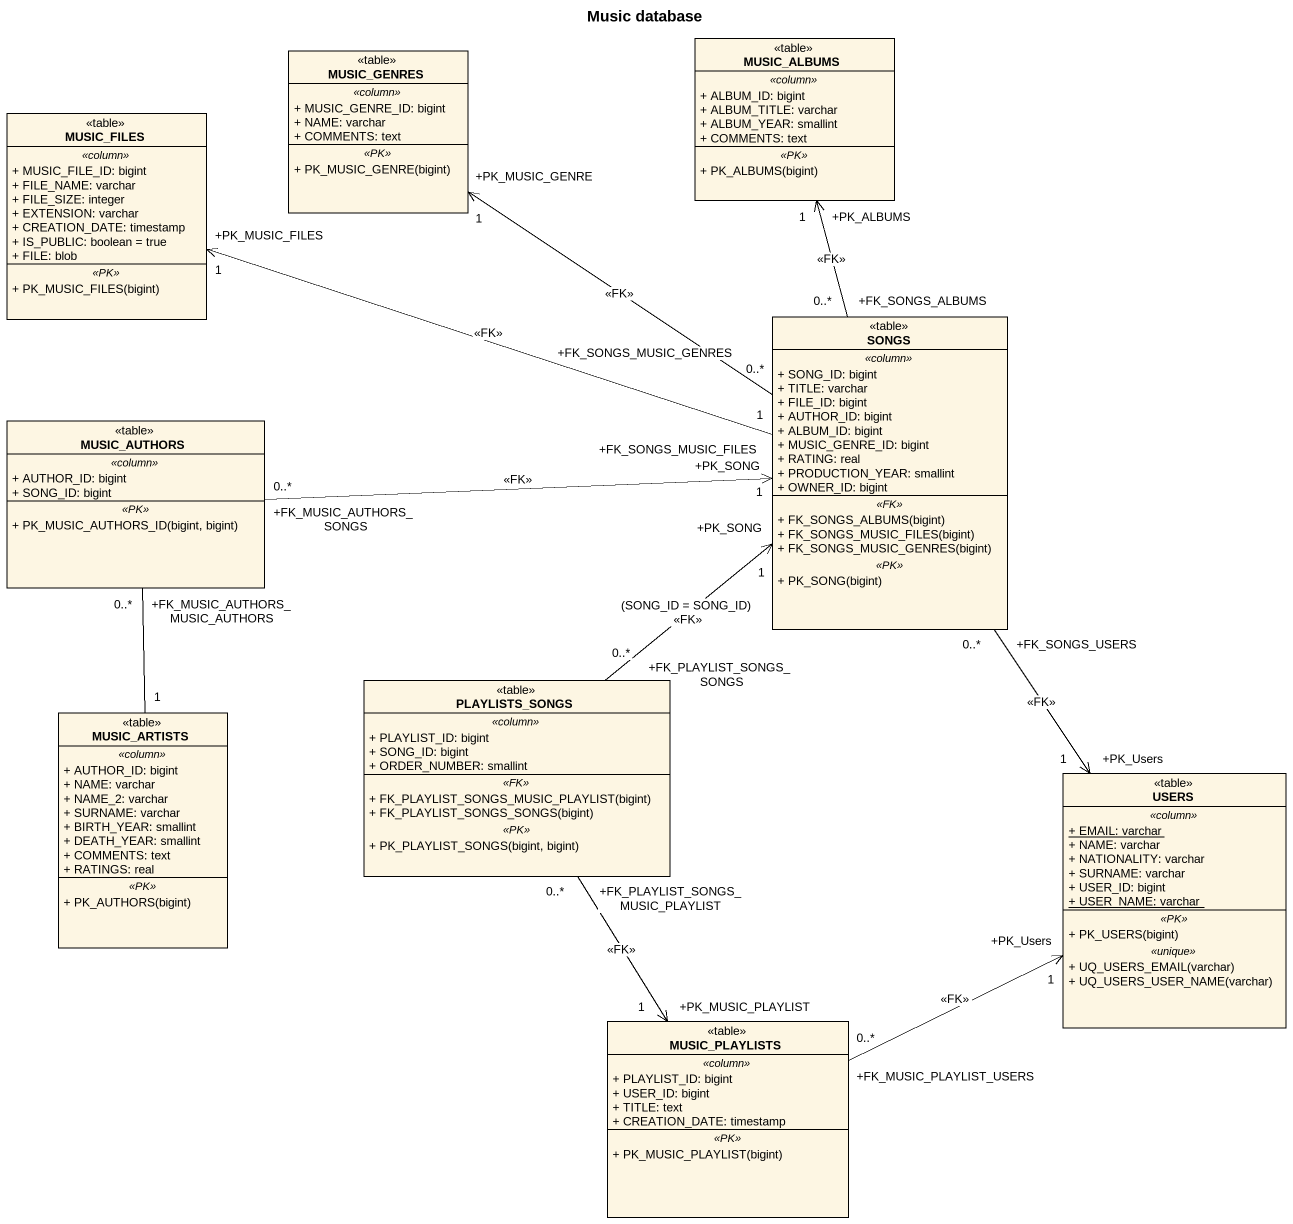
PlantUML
@startuml
title Music database
hide circle
hide empty members
skinparam classAttributeIconSize 0
class MUSIC_GENRES <<table>> {
  .. <<column>> ..
  + MUSIC_GENRE_ID: bigint
  + NAME: varchar
  + COMMENTS: text
  .. <<PK>> ..
  + PK_MUSIC_GENRE(bigint)
}
class MUSIC_ALBUMS <<table>> {
  .. <<column>> ..
  + ALBUM_ID: bigint
  + ALBUM_TITLE: varchar
  + ALBUM_YEAR: smallint
  + COMMENTS: text
  .. <<PK>> ..
  + PK_ALBUMS(bigint)
}
class MUSIC_FILES <<table>> {
  .. <<column>> ..
  + MUSIC_FILE_ID: bigint
  + FILE_NAME: varchar
  + FILE_SIZE: integer
  + EXTENSION: varchar
  + CREATION_DATE: timestamp
  + IS_PUBLIC: boolean = true
  + FILE: blob
  .. <<PK>> ..
  + PK_MUSIC_FILES(bigint)
}
class SONGS <<table>> {
  .. <<column>> ..
  + SONG_ID: bigint
  + TITLE: varchar
  + FILE_ID: bigint
  + AUTHOR_ID: bigint
  + ALBUM_ID: bigint
  + MUSIC_GENRE_ID: bigint
  + RATING: real
  + PRODUCTION_YEAR: smallint
  + OWNER_ID: bigint
  .. <<FK>> ..
  + FK_SONGS_ALBUMS(bigint)
  + FK_SONGS_MUSIC_FILES(bigint)
  + FK_SONGS_MUSIC_GENRES(bigint)
  .. <<PK>> ..
  + PK_SONG(bigint)
}
class MUSIC_AUTHORS <<table>> {
  .. <<column>> ..
  + AUTHOR_ID: bigint
  + SONG_ID: bigint
  .. <<PK>> ..
  + PK_MUSIC_AUTHORS_ID(bigint, bigint)
}
class PLAYLISTS_SONGS <<table>> {
  .. <<column>> ..
  + PLAYLIST_ID: bigint
  + SONG_ID: bigint
  + ORDER_NUMBER: smallint
  .. <<FK>> ..
  + FK_PLAYLIST_SONGS_MUSIC_PLAYLIST(bigint)
  + FK_PLAYLIST_SONGS_SONGS(bigint)
  .. <<PK>> ..
  + PK_PLAYLIST_SONGS(bigint, bigint)
}
class MUSIC_ARTISTS <<table>> {
  .. <<column>> ..
  + AUTHOR_ID: bigint
  + NAME: varchar
  + NAME_2: varchar
  + SURNAME: varchar
  + BIRTH_YEAR: smallint
  + DEATH_YEAR: smallint
  + COMMENTS: text
  + RATINGS: real
  .. <<PK>> ..
  + PK_AUTHORS(bigint)
}
class USERS <<table>> {
  .. <<column>> ..
  {static} + EMAIL: varchar
  + NAME: varchar
  + NATIONALITY: varchar
  + SURNAME: varchar
  + USER_ID: bigint
  {static} + USER_NAME: varchar
  .. <<PK>> ..
  + PK_USERS(bigint)
  .. <<unique>> ..
  + UQ_USERS_EMAIL(varchar)
  + UQ_USERS_USER_NAME(varchar)
}
class MUSIC_PLAYLISTS <<table>> {
  .. <<column>> ..
  + PLAYLIST_ID: bigint
  + USER_ID: bigint
  + TITLE: text
  + CREATION_DATE: timestamp
  .. <<PK>> ..
  + PK_MUSIC_PLAYLIST(bigint)
}
SONGS "+FK_SONGS_MUSIC_GENRES\n0..*" -up-> "+PK_MUSIC_GENRE\n1" MUSIC_GENRES : <<FK>>
SONGS "+FK_SONGS_ALBUMS\n0..*" -up-> "+PK_ALBUMS\n1" MUSIC_ALBUMS : <<FK>>
SONGS "+FK_SONGS_MUSIC_FILES\n1" -left-> "+PK_MUSIC_FILES\n1" MUSIC_FILES : <<FK>>
SONGS "+FK_SONGS_USERS\n0..*" --> "+PK_Users\n1" USERS : <<FK>>
MUSIC_AUTHORS "+FK_MUSIC_AUTHORS_SONGS\n0..*" -right-> "+PK_SONG\n1" SONGS : <<FK>>
MUSIC_AUTHORS "+FK_MUSIC_AUTHORS_MUSIC_AUTHORS\n0..*" -- "1" MUSIC_ARTISTS
PLAYLISTS_SONGS "+FK_PLAYLIST_SONGS_SONGS\n0..*" -up-> "+PK_SONG\n1" SONGS : (SONG_ID = SONG_ID)\n<<FK>>
PLAYLISTS_SONGS "+FK_PLAYLIST_SONGS_MUSIC_PLAYLIST\n0..*" --> "+PK_MUSIC_PLAYLIST\n1" MUSIC_PLAYLISTS : <<FK>>
MUSIC_PLAYLISTS "+FK_MUSIC_PLAYLIST_USERS\n0..*" -right-> "+PK_Users\n1" USERS : <<FK>>
@enduml
